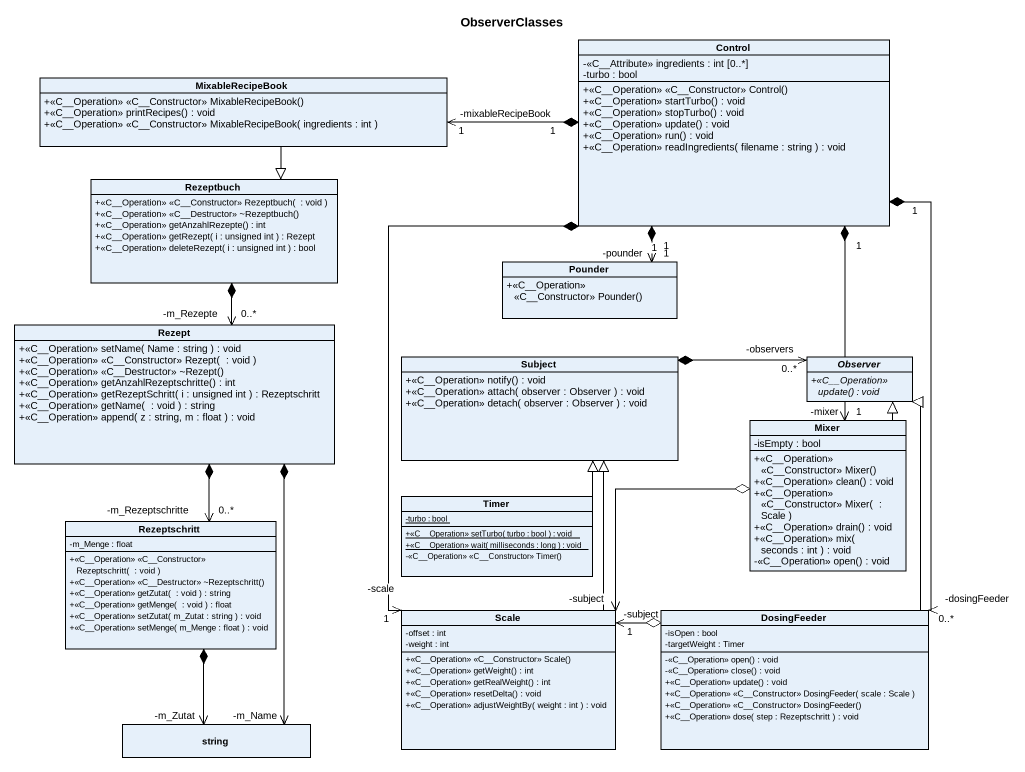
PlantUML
@startuml
title ObserverClasses
hide circle
hide empty members
skinparam classAttributeIconSize 0
class "Control" as Control_ {
  -<<C__Attribute>> ingredients : int [0..*]
  -turbo : bool
  +<<C~__Operation>> <<C~__Constructor>> Control()
  +<<C__Operation>> startTurbo() : void
  +<<C__Operation>> stopTurbo() : void
  +<<C__Operation>> update() : void
  +<<C__Operation>> run() : void
  +<<C__Operation>> readIngredients( filename : string ) : void
}
class MixableRecipeBook {
  +<<C~__Operation>> <<C~__Constructor>> MixableRecipeBook()
  +<<C__Operation>> printRecipes() : void
  +<<C~__Operation>> <<C~__Constructor>> MixableRecipeBook( ingredients : int )
}
class Rezeptbuch {
  +<<C~__Operation>> <<C~__Constructor>> Rezeptbuch(  : void )
  +<<C~__Operation>> <<C~__Destructor>> ~Rezeptbuch()
  +<<C__Operation>> getAnzahlRezepte() : int
  +<<C__Operation>> getRezept( i : unsigned int ) : Rezept
  +<<C__Operation>> deleteRezept( i : unsigned int ) : bool
}
class Pounder {
  +<<C~__Operation>> <<C~__Constructor>> Pounder()
}
class Rezept {
  +<<C__Operation>> setName( Name : string ) : void
  +<<C~__Operation>> <<C~__Constructor>> Rezept(  : void )
  +<<C~__Operation>> <<C~__Destructor>> ~Rezept()
  +<<C__Operation>> getAnzahlRezeptschritte() : int
  +<<C__Operation>> getRezeptSchritt( i : unsigned int ) : Rezeptschritt
  +<<C__Operation>> getName(  : void ) : string
  +<<C__Operation>> append( z : string, m : float ) : void
}
class Subject {
  +<<C__Operation>> notify() : void
  +<<C__Operation>> attach( observer : Observer ) : void
  +<<C__Operation>> detach( observer : Observer ) : void
}
abstract class Observer {
  {abstract} +<<C__Operation>> update() : void
}
class Mixer {
  -isEmpty : bool
  +<<C~__Operation>> <<C~__Constructor>> Mixer()
  +<<C__Operation>> clean() : void
  +<<C~__Operation>> <<C~__Constructor>> Mixer(  : Scale )
  +<<C__Operation>> drain() : void
  +<<C__Operation>> mix( seconds : int ) : void
  -<<C__Operation>> open() : void
}
class Rezeptschritt {
  -m_Menge : float
  +<<C~__Operation>> <<C~__Constructor>> Rezeptschritt(  : void )
  +<<C~__Operation>> <<C~__Destructor>> ~Rezeptschritt()
  +<<C__Operation>> getZutat(  : void ) : string
  +<<C__Operation>> getMenge(  : void ) : float
  +<<C__Operation>> setZutat( m_Zutat : string ) : void
  +<<C__Operation>> setMenge( m_Menge : float ) : void
}
class Timer {
  {static} -turbo : bool
  {static} +<<C__Operation>> setTurbo( turbo : bool ) : void
  {static} +<<C__Operation>> wait( milliseconds : long ) : void
  -<<C~__Operation>> <<C~__Constructor>> Timer()
}
class "Scale" as Scale_ {
  -offset : int
  -weight : int
  +<<C~__Operation>> <<C~__Constructor>> Scale()
  +<<C__Operation>> getWeight() : int
  +<<C__Operation>> getRealWeight() : int
  +<<C__Operation>> resetDelta() : void
  +<<C__Operation>> adjustWeightBy( weight : int ) : void
}
class DosingFeeder {
  -isOpen : bool
  -targetWeight : Timer
  -<<C__Operation>> open() : void
  -<<C__Operation>> close() : void
  +<<C__Operation>> update() : void
  +<<C~__Operation>> <<C~__Constructor>> DosingFeeder( scale : Scale )
  +<<C~__Operation>> <<C~__Constructor>> DosingFeeder()
  +<<C__Operation>> dose( step : Rezeptschritt ) : void
}
class string
Control_ "1" *-left-> "-mixableRecipeBook\n1" MixableRecipeBook
Control_ "1" *--> "-pounder\n1" Pounder
Control_ "1" *--> "-mixer\n1" Mixer
Control_ "1" *--> "-scale\n1" Scale_
Control_ "1" *--> "-dosingFeeder\n0..*" DosingFeeder
MixableRecipeBook --|> Rezeptbuch
Rezept "-m_Rezepte\n0..*" <-up-* Rezeptbuch
Observer "-observers\n0..*" <-left-* Subject
Mixer -up-|> Observer
Rezeptschritt "-m_Rezeptschritte\n0..*" <-up-* Rezept
Timer -up-|> Subject
Scale_ -up-|> Subject
Scale_ "-subject" <-right-o Mixer
Scale_ "-subject\n1" <-right-o DosingFeeder
DosingFeeder -up-|> Observer
string "-m_Name" <-up-* Rezept
string "-m_Zutat" <-up-* Rezeptschritt
@enduml
